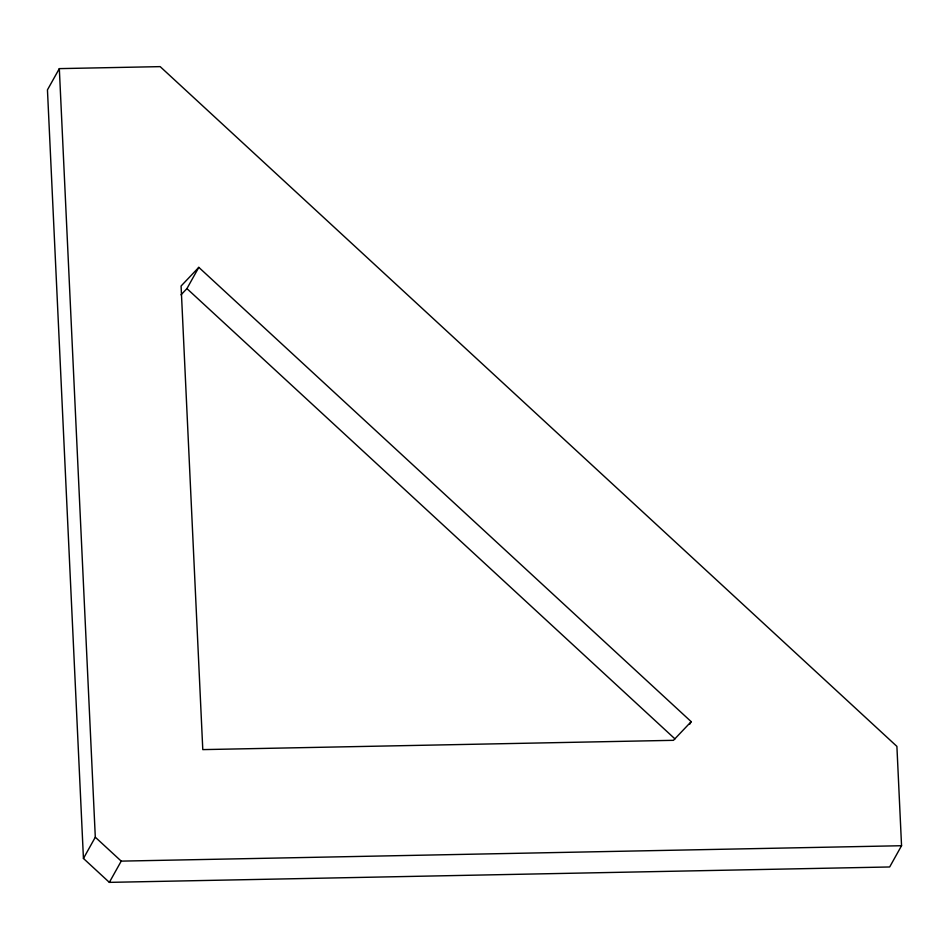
<?xml version="1.0" encoding="UTF-8"?>
<svg xmlns="http://www.w3.org/2000/svg" width="949" height="949" viewBox="0 0 949 949"><rect width="100%" height="100%" fill="white"/><g stroke="black" fill="none" stroke-linecap="round" stroke-linejoin="round"><path stroke-width="1.42" d="M59.324 68.625L47.45 89.87L83.441 858.454L109.349 882.368L889.676 866.971L901.55 845.725L896.9 746.389L160.167 66.632L59.324 68.625L95.303 837.208L83.441 858.454M181.022 294.819L186.929 288.603L198.804 267.357L691.18 721.655L689.781 724.158M109.349 882.368L121.223 861.123L901.55 845.725M198.804 267.357L181.081 286.017L202.789 749.615L673.458 740.327L691.18 721.655M186.929 288.603L674.953 738.88M95.303 837.208L121.223 861.123"/></g></svg>
